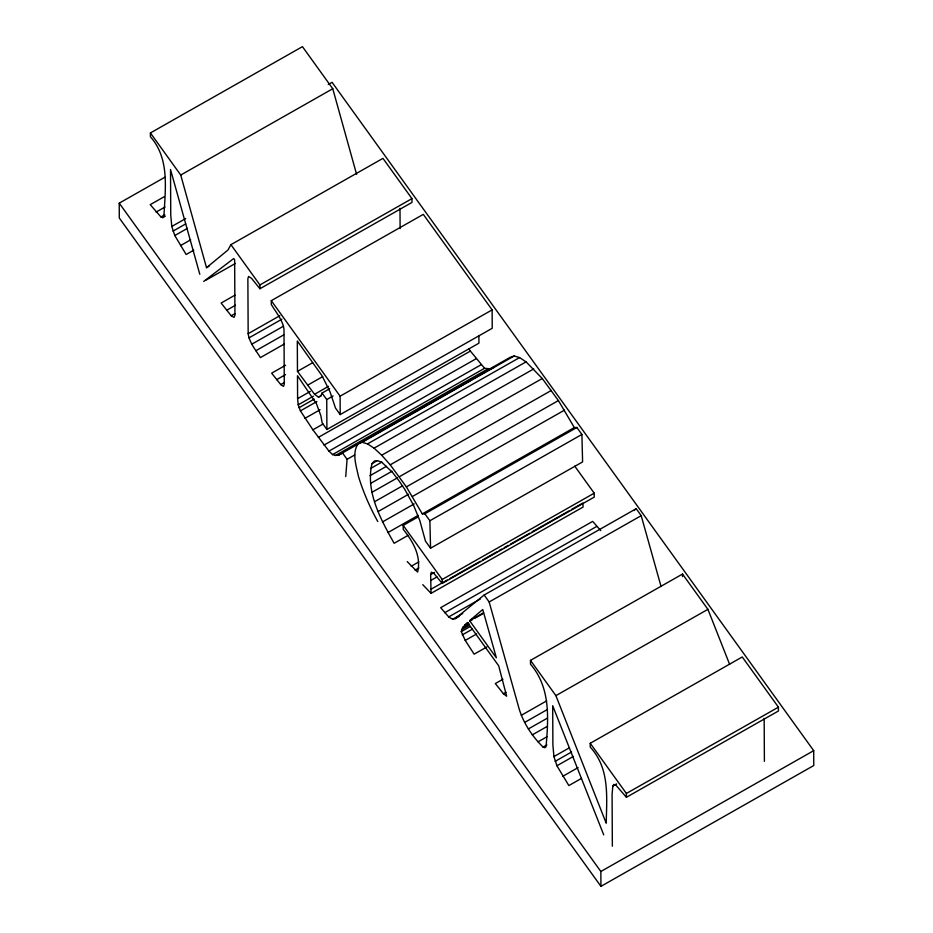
<?xml version="1.0" encoding="UTF-8"?>
<svg xmlns="http://www.w3.org/2000/svg" width="933" height="933" viewBox="0 0 933 933"><rect width="100%" height="100%" fill="white"/><g stroke="black" fill="none" stroke-linecap="round" stroke-linejoin="round"><path stroke-width="1.4" d="M408.059 535.379L394.123 543.286C380.851 519.576 365.328 491.609 372.01 463.643L374.483 461.007L377.853 460.692L382.064 462.511L392.595 472.495L398.951 480.728L404.665 489.172L413.634 505.453L419.873 520.719L425.436 541.07L430.568 548.207L582.6 461.905L581.9 434.451L576.886 427.489L574.331 427.582L422.299 513.885L406.368 486.874L390.227 464.821L381.702 455.222L374.051 448.155L367.544 443.886L362.132 442.312L358.12 443.653C351.659 453.38 356.336 465.964 358.447 476.39C363.24 492.064 369.818 507.167 377.76 521.489M345.735 476.576L347.088 459.316L342.574 453.053L338.574 455.164L335.507 455.444L332.568 454.593L328.964 451.117L312.893 429.81L300.414 410.882L298.198 404.829L297.604 398.624L297.487 375.754L316.427 403.674L320.812 415.628L322.188 422.952L326.9 429.483L478.932 343.181L478.886 336.055M729.641 664.389L707.925 609.342L682.513 574.075L530.48 660.377L555.893 695.633L606.205 823.198C606.788 796.397 609.739 768.372 590.239 747.088L590.227 743.274L742.26 656.972L778.425 707.167L778.449 710.981L626.416 797.283L615.838 785.108L613.949 784.455L612.818 786.053L612.083 794.648L612.351 846.219M486.828 646.977L474.151 654.173L465.24 640.423L461.275 631.606L462.686 627.477L467.468 622.463L498.689 665.789L506.654 696.228L503.435 693.744L495.33 683.551L502.934 679.236M571.451 509.511L582.857 503.039L583.09 507.051L431.058 593.353L430.649 574.576L431.419 572.197L434.067 573.608L442.207 583.417L594.239 497.114L594.216 493.184L574.728 466.127M284.495 343.915L260.424 357.584C255.759 350.027 249.379 342.773 248.166 333.687L247.875 278.675L248.61 276.436L251.49 278.291L259.945 288.74L411.978 202.438L411.954 198.624L382.95 158.365L230.917 244.668L228.025 249.951L206.52 267.678L180.734 175.042L150.411 132.953L302.444 46.65L332.766 88.74L356.604 174.354M329.641 388.746L322.037 393.061L320.777 396.198L318.445 397.096L314.549 394.274L297.464 371.346L297.312 341.011L322.072 375.812L330.025 391.837L335.495 408.048L340.195 414.579L492.227 328.276L492.134 309.884L423.302 214.368L271.27 300.671L271.293 304.485C275.993 312.427 282.711 319.902 283.994 329.314L284.273 384.163L283.515 386.355L280.728 384.583L271.655 373.153L285.591 365.246M164.161 196.746L150.225 204.654L160.931 216.946L162.774 217.611L163.916 216.503C165.188 189.446 169.981 158.843 150.423 136.766L150.411 132.953M469.614 620.702L482.746 609.517L496.368 657.823L469.614 620.702L483.551 612.794M661.065 586.519L641.204 515.669L636.189 508.707L484.145 595.009L455.269 618.626L452.598 619.267L448.726 616.911L440.656 607.686L592.688 521.384L600.759 530.609M633.997 510.538L636.189 508.707M203.709 281.439L233.705 258.534L234.649 259.841L234.941 315.331L234.055 317.372L231.209 315.762L221.121 303.038L235.058 295.131M328.264 84.483L332.066 82.326L813.704 750.668L813.774 765.526L600.934 886.35L119.296 218.007L119.226 203.149L164.838 177.258M180.734 175.042L332.766 88.74M156.149 212.071L165.013 207.033M160.931 216.946L164.733 214.788M162.774 217.611L165.304 216.164M193.749 250.184L186.145 254.499L174.786 235.536L171.777 226.451L185.714 218.544M173.025 231.116L185.69 223.92M174.786 235.536L187.451 228.34M180.501 245.601L190.635 239.839M206.52 267.678L209.05 266.232M206.24 280.005L235.384 263.456M259.945 288.74L259.922 284.927L411.954 198.624M226.602 310.281L235.478 305.243M231.209 315.762L235.011 313.605M248.166 333.687L279.842 315.704M248.936 337.898L281.883 319.203M251.828 344.16L283.504 326.177M255.852 350.726L283.725 334.9M276.658 379.661L285.533 374.623M297.464 371.346L312.672 362.715M280.728 384.583L284.53 382.425M307.493 385.259L322.701 376.629M297.604 398.624L310.281 391.44M314.549 394.274L328.486 386.355M298.198 404.829L313.406 396.198M299.038 407.733L314.246 399.102M318.445 397.096L320.987 395.662M300.414 410.882L316.882 401.528M326.9 429.483L326.737 399.581L333.069 395.989M340.195 414.579L340.102 396.187L492.134 309.884M304.869 418.369L320.077 409.739M312.893 429.81L323.028 424.049M318.351 437.367L470.384 351.076L484.6 368.29L490.606 368.862L494.607 366.751L474.139 378.215M324.054 445.076L476.087 358.773M328.964 451.117L480.996 364.826M332.568 454.593L484.6 368.29M335.507 455.444L487.539 369.141M358.12 443.653L510.153 357.351L514.165 356.009L519.576 357.584L526.084 361.864L542.26 378.518L558.4 400.572L574.331 427.582M338.574 455.164L471.806 379.696M362.132 442.312L514.165 356.009M367.544 443.886L519.576 357.584M347.088 459.316L354.692 455.001M374.051 448.155L526.084 361.864M381.702 455.222L533.734 368.92M372.01 463.643L377.072 460.774M370.494 468.553L381.889 462.08M370.016 475.678L386.484 466.325M390.227 464.821L542.26 378.518M370.564 483.446L392.105 471.212M372.127 492.204L397.47 477.824M399.336 476.716L551.368 390.426M374.658 501.674L402.531 485.848M406.368 486.874L558.4 400.572M378.122 511.552L408.526 494.292M412.444 496.461L564.477 410.158M382.518 521.909L414.194 503.925M387.883 532.58L418.287 515.319M407.22 561.596L417.622 572.104C421.459 555.963 412.946 541.478 403.219 529.303L403.196 525.384L418.404 516.754M422.299 513.885L424.853 513.791L576.886 427.489M430.568 548.207L429.868 520.754L581.9 434.451M411.208 566.238L418.812 561.923M415.092 570.133L418.882 567.975M430.649 574.576L434.451 572.419M430.684 580.489L437.017 576.897M442.207 583.417L442.184 579.486L594.216 493.184M430.824 589.341L447.292 579.988M449.823 578.553L480.227 561.293M482.769 559.847L496.706 551.939M499.237 550.505L501.767 549.059M504.298 547.624L508.1 545.467M510.631 544.032L529.641 533.244M532.172 531.798L568.92 510.946M444.726 612.713L596.758 526.422M448.726 616.911L480.402 598.939M452.598 619.267L462.733 613.517M455.269 618.626L459.071 616.468M530.48 660.377L530.504 664.191C550.563 687.656 548.511 717.71 546.062 746.657L544.907 747.741L543.076 747.076C532.311 736.464 523.611 723.472 519.156 708.94L489.16 601.972L641.204 515.669M469.999 621.028L472.53 619.582M475.06 618.147L482.664 613.832M464.646 625.063L468.436 622.906M462.686 627.477L469.019 623.885M461.578 629.67L469.182 625.355M461.275 631.606L470.15 626.568M462.278 634.883L472.413 629.134M465.24 640.423L476.646 633.95M503.435 693.744L505.978 692.298M521.314 715.284L546.645 700.893M555.893 695.633L707.925 609.342M524.649 722.422L547.449 709.477M528.416 728.906L547.414 718.118M532.3 734.866L547.508 726.236M538.061 741.817L546.936 736.778M543.076 747.076L546.866 744.919M581.516 778.39L568.85 785.574L556.919 765.771L553.922 756.581L569.118 747.951M555.17 761.328L571.637 751.975M556.919 765.771L573.387 756.418M562.891 776.233L578.087 767.602M612.818 786.053L616.62 783.895M626.416 797.283L626.393 793.47L778.425 707.167M600.934 886.35L600.852 871.492L813.704 750.668M422.754 584.653L431.058 593.353M468.821 348.907L470.384 351.076M484.145 595.009L489.16 601.972M230.917 244.668L259.922 284.927M271.27 300.671L340.102 396.187M424.853 513.791L429.868 520.754M590.227 743.274L626.393 793.47M322.037 393.061L326.737 399.581M403.196 525.384L442.184 579.486M119.226 203.149L600.852 871.492M603.733 834.872L552.686 705.71L552.896 745.07L553.922 756.581M199.802 274.29L170.517 169.503L170.751 215.045L171.777 226.451M764.174 718.375L764.395 761.351M682.513 574.075L682.524 576.617M400 208.292L400.105 228.562"/></g></svg>
